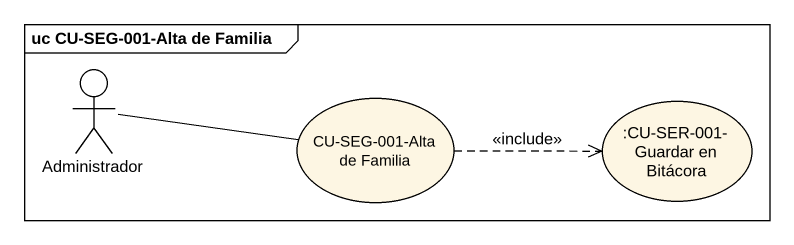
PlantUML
@startuml
mainframe uc CU-SEG-001-Alta de Familia
actor Administrador
usecase "CU-SEG-001-Alta de Familia" as CU_SEG_001_Alta_de_Familia
usecase ":CU-SER-001-Guardar en Bitácora" as CU_SER_001_Guardar_en
Administrador -right- CU_SEG_001_Alta_de_Familia
CU_SEG_001_Alta_de_Familia .right.> CU_SER_001_Guardar_en : <<include>>
@enduml
